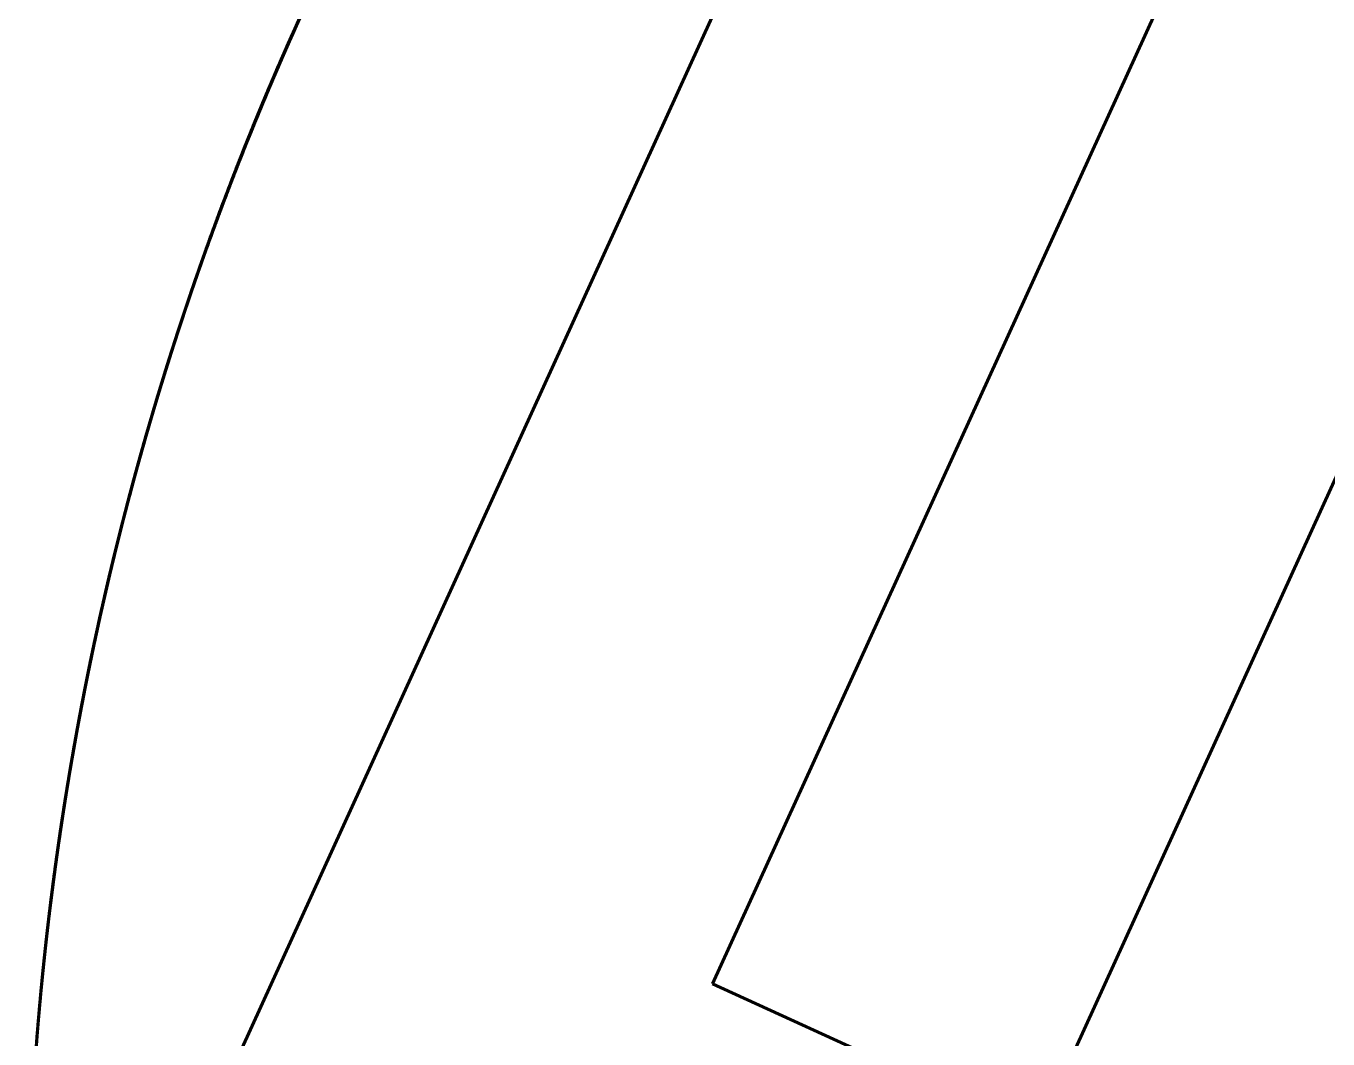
# Model space of a CAD drawing. Header units: millimetres. Extents: x 0 to 840, y 0 to 594.
# Drawn here: x 93.184 to 96.832, y 253.433 to 256.27 of the extents above; entities that cross this region are included whole.
import ezdxf

# ---------------------------------------------------------------- set-up
doc = ezdxf.new("R2010")
doc.units = ezdxf.units.MM
doc.linetypes.add('K5LT_BASIC', pattern=[0])
doc.layers.add('Системный слой', color=7, linetype='Continuous')

msp = doc.modelspace()

# ---------------------------------------------------------------- linework, layer by layer
at = {"layer": 'Системный слой', "color": 5, "linetype": 'K5LT_BASIC', "lineweight": 60, "true_color": 0x0000ff}
for p, q in [((100.47835, 262.95346), (93.21731, 247.03092)), ((96.57404, 259.51333), (94.91438, 255.8739)), ((95.10814, 253.58739), (96.7678, 257.22683)), ((93.87325, 256.11509), (93.85783, 256.07868)), ((93.87325, 256.11509), (93.85928, 256.08212)), ((93.87325, 256.11509), (93.86384, 256.09293)), ((93.88271, 256.13719), (93.86864, 256.10426)), ((93.87325, 256.11509), (93.86864, 256.10426)), ((93.87955, 256.12982), (93.87325, 256.11509)), ((93.87787, 256.1259), (93.87325, 256.11509)), ((94.91439, 255.87391), (93.25471, 252.23445)), ((93.77876, 255.88416), (93.76865, 255.85828)), ((93.71256, 255.70983), (93.69902, 255.67269)), ((93.60638, 255.40284), (93.59182, 255.35757)), ((93.60031, 255.38407), (93.59155, 255.35674)), ((93.58118, 255.32395), (93.5729, 255.29743)), ((93.586, 255.33924), (93.57767, 255.31273)), ((93.4742, 254.95446), (93.4712, 254.94309)), ((93.46712, 254.92759), (93.45627, 254.8857)), ((93.36113, 254.47231), (93.35489, 254.44145)), ((93.36649, 254.49834), (93.35886, 254.46117)), ((93.36511, 254.49167), (93.35886, 254.46117)), ((93.29587, 254.11383), (93.29152, 254.08639)), ((93.24525, 253.74696), (93.24097, 253.70937)), ((93.24097, 253.70937), (93.23794, 253.68175)), ((93.2384, 253.686), (93.23794, 253.68175)), ((96.018, 253.17247), (95.10814, 253.58739))]:
    msp.add_line(p, q, dxfattribs=at)
for points, knots in [([(99.60669, 261.04203), (99.58233, 261.03576), (99.29992, 260.96172), (98.76682, 260.79236), (98.02918, 260.47944), (97.32403, 260.09893), (96.65753, 259.65418), (96.03552, 259.14906), (95.46345, 258.58802), (94.94634, 257.97596), (94.48869, 257.31824), (94.09454, 256.62063), (93.76732, 255.88922), (93.5099, 255.13043), (93.32454, 254.3509), (93.21285, 253.55745), (93.17583, 252.75704), (93.21378, 251.95667), (93.32639, 251.16336), (93.51266, 250.38404), (93.76588, 249.64046), (93.97681, 249.16697), (94.08896, 248.94235)], [0.9944152957, 0.9944152957, 0.9944152957, 0.9944152957, 0.9944302992, 0.9945894335, 0.9947485678, 0.9949077021, 0.9950668364, 0.9952259707, 0.995385105, 0.9955442393, 0.9957033736, 0.995862508, 0.9960216423, 0.9961807766, 0.9963399109, 0.9964990452, 0.9966581795, 0.9968173138, 0.9969764481, 0.9971355824, 0.9972947167, 0.997444463, 0.997444463, 0.997444463, 0.997444463]), ([(96.0674, 259.16069), (96.03581, 259.1327), (95.80607, 258.92603), (95.39904, 258.51787), (94.88876, 257.90009), (94.43846, 257.23732), (94.05209, 256.53536), (93.79934, 255.95312), (93.67508, 255.60747), (93.64277, 255.51236)], [0.98453879518, 0.98453879518, 0.98453879518, 0.98453879518, 0.98456397199, 0.9847231063, 0.98488224061, 0.98504137492, 0.98520050923, 0.98535964354, 0.985419558, 0.985419558, 0.985419558, 0.985419558]), ([(94.90582, 257.90199), (94.86534, 257.84819), (94.66764, 257.57882), (94.34071, 257.07383), (94.05253, 256.52152), (93.90803, 256.19668), (93.87325, 256.11509)], [0.96351808773, 0.96351808773, 0.96351808773, 0.96351808773, 0.96355824316, 0.96371737747, 0.96387651178, 0.96392941491, 0.96392941491, 0.96392941491, 0.96392941491]), ([(94.43906, 257.21435), (94.39288, 257.13864), (94.21249, 256.83228), (93.93047, 256.27682), (93.63611, 255.53158), (93.4127, 254.76209), (93.27777, 254.05656), (93.22833, 253.60832), (93.21406, 253.42494)], [0.95300248289, 0.95300248289, 0.95300248289, 0.95300248289, 0.95305537874, 0.95321451305, 0.95337364736, 0.95353278167, 0.95369191598, 0.95380162372, 0.95380162372, 0.95380162372, 0.95380162372]), ([(94.11076, 256.62502), (94.05773, 256.52031), (93.89121, 256.17401), (93.6834, 255.65493), (93.55154, 255.23373), (93.50455, 255.06582)], [0.86768938037, 0.86768938037, 0.86768938037, 0.86768938037, 0.86775938892, 0.86791852323, 0.86802252052, 0.86802252052, 0.86802252052, 0.86802252052]), ([(94.11076, 256.62502), (94.08042, 256.56512), (93.93305, 256.26542), (93.7633, 255.86215), (93.64218, 255.51256), (93.61018, 255.41453)], [0.97449845914, 0.97449845914, 0.97449845914, 0.97449845914, 0.9745385105, 0.97469764481, 0.97475915255, 0.97475915255, 0.97475915255, 0.97475915255]), ([(94.06397, 256.53121), (94.02873, 256.45946), (93.98255, 256.36199), (93.93822, 256.26367), (93.92687, 256.23817)], [0.419112092288, 0.419112092288, 0.419112092288, 0.419112092288, 0.419159770847, 0.419176420006, 0.419176420006, 0.419176420006, 0.419176420006]), ([(93.92687, 256.23817), (93.90607, 256.19143), (93.7794, 255.89977), (93.5765, 255.35066), (93.42913, 254.79739), (93.36648, 254.49874), (93.35886, 254.46117)], [0.93185999809, 0.93185999809, 0.93185999809, 0.93185999809, 0.9318905156, 0.9320496499, 0.93220878421, 0.93223165304, 0.93223165304, 0.93223165304, 0.93223165304]), ([(93.92687, 256.23817), (93.91895, 256.22039), (93.80346, 255.95846), (93.6058, 255.44128), (93.44378, 254.85911), (93.37278, 254.52981), (93.35886, 254.46117)], [0.94254090598, 0.94254090598, 0.94254090598, 0.94254090598, 0.94255251432, 0.94271164863, 0.94287078294, 0.94291256092, 0.94291256092, 0.94291256092, 0.94291256092]), ([(93.92687, 256.23817), (93.90925, 256.19859), (93.78532, 255.91429), (93.6469, 255.54282), (93.54442, 255.20533), (93.52071, 255.1228)], [0.66483730117, 0.66483730117, 0.66483730117, 0.66483730117, 0.66486314449, 0.6650222788, 0.66507349632, 0.66507349632, 0.66507349632, 0.66507349632]), ([(93.92687, 256.23817), (93.90389, 256.18654), (93.77538, 255.88986), (93.65098, 255.55125), (93.56155, 255.26086), (93.55088, 255.22538)], [0.75028456418, 0.75028456418, 0.75028456418, 0.75028456418, 0.75031826862, 0.75047740293, 0.75049949904, 0.75049949904, 0.75049949904, 0.75049949904]), ([(93.92687, 256.23817), (93.91027, 256.20086), (93.78721, 255.91891), (93.66369, 255.58833), (93.57073, 255.29083), (93.55768, 255.24789)], [0.21623917033, 0.21623917033, 0.21623917033, 0.21623917033, 0.21626352642, 0.21642266073, 0.21644943098, 0.21644943098, 0.21644943098, 0.21644943098]), ([(93.92687, 256.23817), (93.91461, 256.21063), (93.79532, 255.93869), (93.67763, 255.62726), (93.58587, 255.33909), (93.57528, 255.30509)], [0.57939003815, 0.57939003815, 0.57939003815, 0.57939003815, 0.57940802037, 0.57956715468, 0.57958840029, 0.57958840029, 0.57958840029, 0.57958840029]), ([(93.92724, 256.23901), (93.89342, 256.16303), (93.83884, 256.03544), (93.78739, 255.90657), (93.76729, 255.85476)], [0.921178906877, 0.921178906877, 0.921178906877, 0.921178906877, 0.921228516868, 0.921261667846, 0.921261667846, 0.921261667846, 0.921261667846]), ([(93.92687, 256.23817), (93.89854, 256.1745), (93.85894, 256.08251), (93.82097, 255.98985), (93.80957, 255.9616)], [0.8357318272, 0.8357318272, 0.8357318272, 0.8357318272, 0.835773392744, 0.835791558331, 0.835791558331, 0.835791558331, 0.835791558331]), ([(93.92687, 256.23817), (93.91678, 256.21551), (93.87802, 256.12738), (93.84076, 256.03861), (93.81393, 255.97237)], [0.760965472063, 0.760965472063, 0.760965472063, 0.760965472063, 0.760980267346, 0.761022894021, 0.761022894021, 0.761022894021, 0.761022894021]), ([(93.92687, 256.23817), (93.9178, 256.21779), (93.88433, 256.14178), (93.85197, 256.0653), (93.82891, 256.00911)], [0.312367341223, 0.312367341223, 0.312367341223, 0.312367341223, 0.312380649268, 0.312416874102, 0.312416874102, 0.312416874102, 0.312416874102]), ([(93.92687, 256.23817), (93.91997, 256.22267), (93.89018, 256.15518), (93.86126, 256.08732), (93.83952, 256.03484)], [0.493942775136, 0.493942775136, 0.493942775136, 0.493942775136, 0.493952896245, 0.493986774507, 0.493986774507, 0.493986774507, 0.493986774507]), ([(93.92687, 256.23817), (93.92214, 256.22755), (93.89336, 256.16252), (93.8654, 256.09714), (93.84257, 256.0422)], [0.675518209049, 0.675518209049, 0.675518209049, 0.675518209049, 0.675525143221, 0.675560624456, 0.675560624456, 0.675560624456, 0.675560624456]), ([(93.92687, 256.23817), (93.92098, 256.22495), (93.90289, 256.18401), (93.88512, 256.14294), (93.87325, 256.11509)], [0.045344644296, 0.045344644296, 0.045344644296, 0.045344644296, 0.045353278167, 0.045371337472, 0.045371337472, 0.045371337472, 0.045371337472]), ([(93.92687, 256.23817), (93.91562, 256.2129), (93.89763, 256.17193), (93.87995, 256.13081), (93.87325, 256.11509)], [0.13079190731, 0.13079190731, 0.13079190731, 0.13079190731, 0.130808402292, 0.130818600487, 0.130818600487, 0.130818600487, 0.130818600487]), ([(93.92687, 256.23817), (93.92315, 256.22983), (93.90503, 256.18891), (93.88722, 256.14785), (93.87325, 256.11509)], [0.226920078209, 0.226920078209, 0.226920078209, 0.226920078209, 0.226925525144, 0.226946771385, 0.226946771385, 0.226946771385, 0.226946771385]), ([(93.92687, 256.23817), (93.91244, 256.20574), (93.8945, 256.16474), (93.87688, 256.12361), (93.87325, 256.11509)], [0.397814604238, 0.397814604238, 0.397814604238, 0.397814604238, 0.397835773393, 0.397841297414, 0.397841297414, 0.397841297414, 0.397841297414]), ([(93.91202, 256.2046), (93.88989, 256.15429), (93.7772, 255.89127), (93.67778, 255.62271), (93.60638, 255.40284)], [0.38714099506, 0.38714099506, 0.38714099506, 0.38714099506, 0.38717377467, 0.38731166271, 0.38731166271, 0.38731166271, 0.38731166271]), ([(93.87325, 256.11509), (93.79404, 255.9293), (93.62549, 255.49157), (93.41823, 254.78497), (93.29654, 254.15801), (93.24968, 253.78976), (93.2384, 253.686)], [0.68622581011, 0.68622581011, 0.68622581011, 0.68622581011, 0.68634627626, 0.68650541057, 0.68666454488, 0.68672679643, 0.68672679643, 0.68672679643, 0.68672679643]), ([(93.87955, 256.12982), (93.85513, 256.07286), (93.72892, 255.76925), (93.53257, 255.20762), (93.40439, 254.69036), (93.35259, 254.42993)], [0.82507442566, 0.82507442566, 0.82507442566, 0.82507442566, 0.82511139402, 0.82527052833, 0.82542890863, 0.82542890863, 0.82542890863, 0.82542890863]), ([(93.87325, 256.11509), (93.86235, 256.08953), (93.74815, 255.81798), (93.55732, 255.28938), (93.41945, 254.75574), (93.36223, 254.4778), (93.35886, 254.46117)], [0.20558495562, 0.20558495562, 0.20558495562, 0.20558495562, 0.20560152769, 0.205760662, 0.20591979631, 0.20592991739, 0.20592991739, 0.20592991739, 0.20592991739]), ([(93.87325, 256.11509), (93.86654, 256.09936), (93.75599, 255.83787), (93.56686, 255.32004), (93.42427, 254.77657), (93.36436, 254.48827), (93.35886, 254.46117)], [0.56873582344, 0.56873582344, 0.56873582344, 0.56873582344, 0.56874602164, 0.56890515595, 0.56906429026, 0.56908078521, 0.56908078521, 0.56908078521, 0.56908078521]), ([(93.87325, 256.11509), (93.83651, 256.02891), (93.70059, 255.69499), (93.51664, 255.146), (93.40216, 254.67469), (93.35886, 254.46117)], [0.6328212707, 0.6328212707, 0.6328212707, 0.6328212707, 0.63287714831, 0.63303628262, 0.63316623246, 0.63316623246, 0.63316623246, 0.63316623246]), ([(93.87325, 256.11509), (93.81374, 255.9755), (93.65985, 255.58612), (93.50958, 255.10537), (93.42561, 254.76411), (93.40661, 254.68167)], [0.79303488887, 0.79303488887, 0.79303488887, 0.79303488887, 0.79312539784, 0.79328453215, 0.79333499201, 0.79333499201, 0.79333499201, 0.79333499201]), ([(93.87325, 256.11509), (93.83232, 256.01908), (93.69301, 255.67498), (93.5425, 255.22016), (93.4485, 254.85791), (93.42348, 254.75347)], [0.26967040288, 0.26967040288, 0.26967040288, 0.26967040288, 0.26973265436, 0.26989178867, 0.26995584273, 0.26995584273, 0.26995584273, 0.26995584273]), ([(93.87325, 256.11509), (93.76806, 255.86835), (93.64509, 255.53758), (93.5429, 255.20019), (93.51967, 255.11918)], [0.03469042959, 0.03469042959, 0.03469042959, 0.03469042959, 0.03485041375, 0.03490067991, 0.03490067991, 0.03490067991, 0.03490067991]), ([(93.87325, 256.11509), (93.86137, 256.08723), (93.74632, 255.81334), (93.63617, 255.50736), (93.55084, 255.22542), (93.54293, 255.1988)], [0.65418308646, 0.65418308646, 0.65418308646, 0.65418308646, 0.65420114577, 0.65436028008, 0.65437684393, 0.65437684393, 0.65437684393, 0.65437684393]), ([(93.87325, 256.11509), (93.83022, 256.01416), (93.71398, 255.72627), (93.61354, 255.43234), (93.55536, 255.24025)], [0.08809496897, 0.08809496897, 0.08809496897, 0.08809496897, 0.08816040738, 0.08828012291, 0.08828012291, 0.08828012291, 0.08828012291]), ([(93.87325, 256.11509), (93.80131, 255.94634), (93.7089, 255.70867), (93.62725, 255.46722), (93.60522, 255.39928)], [0.782353981, 0.782353981, 0.782353981, 0.782353981, 0.78246339911, 0.78250599788, 0.78250599788, 0.78250599788, 0.78250599788]), ([(93.87325, 256.11509), (93.82617, 256.00466), (93.74596, 255.80497), (93.67336, 255.60242), (93.64277, 255.51236)], [0.80371579674, 0.80371579674, 0.80371579674, 0.80371579674, 0.80378739656, 0.80384412403, 0.80384412403, 0.80384412403, 0.80384412403]), ([(93.87325, 256.11509), (93.821, 255.99254), (93.74416, 255.79993), (93.67438, 255.6047), (93.65036, 255.53461)], [0.88916305976, 0.88916305976, 0.88916305976, 0.88916305976, 0.88924252069, 0.88928671294, 0.88928671294, 0.88928671294, 0.88928671294]), ([(93.87325, 256.11509), (93.83344, 256.0217), (93.76249, 255.84672), (93.69738, 255.66949), (93.66855, 255.58712)], [0.89984396763, 0.89984396763, 0.89984396763, 0.89984396763, 0.89990451941, 0.89995657265, 0.89995657265, 0.89995657265, 0.89995657265]), ([(93.88419, 256.14063), (93.85603, 256.07518), (93.81551, 255.97764), (93.7768, 255.87937), (93.7644, 255.84731)], [0.643496654516, 0.643496654516, 0.643496654516, 0.643496654516, 0.64353914704, 0.64355965197, 0.64355965197, 0.64355965197, 0.64355965197]), ([(93.87325, 256.11509), (93.85202, 256.06528), (93.81657, 255.97991), (93.78252, 255.89397), (93.76865, 255.85828)], [0.376479481648, 0.376479481648, 0.376479481648, 0.376479481648, 0.376511775939, 0.376534615614, 0.376534615614, 0.376534615614, 0.376534615614]), ([(93.87325, 256.11509), (93.85621, 256.07511), (93.82575, 256.00213), (93.79631, 255.92874), (93.78325, 255.8956)], [0.739630349472, 0.739630349472, 0.739630349472, 0.739630349472, 0.739656269892, 0.739677516113, 0.739677516113, 0.739677516113, 0.739677516113]), ([(93.87325, 256.11509), (93.84587, 256.05086), (93.81622, 255.97889), (93.78756, 255.90653), (93.78462, 255.89908)], [0.910524875506, 0.910524875506, 0.910524875506, 0.910524875506, 0.910566518141, 0.910571298707, 0.910571298707, 0.910571298707, 0.910571298707]), ([(93.87325, 256.11509), (93.85509, 256.07249), (93.82967, 256.0115), (93.80496, 255.95021), (93.79763, 255.93185)], [0.109456784719, 0.109456784719, 0.109456784719, 0.109456784719, 0.109484404838, 0.10949619647, 0.10949619647, 0.10949619647, 0.10949619647]), ([(93.87325, 256.11509), (93.86962, 256.10657), (93.85417, 256.07017), (93.83898, 256.03367), (93.82749, 256.00565)], [0.301713126515, 0.301713126515, 0.301713126515, 0.301713126515, 0.301718650541, 0.301736709787, 0.301736709787, 0.301736709787, 0.301736709787]), ([(93.82891, 256.00911), (93.75268, 255.82343), (93.59036, 255.38469), (93.44494, 254.86396), (93.37328, 254.53226), (93.35886, 254.46117)], [0.49399230804, 0.49399230804, 0.49399230804, 0.49399230804, 0.49411203055, 0.49427116486, 0.49431443008, 0.49431443008, 0.49431443008, 0.49431443008]), ([(93.82001, 255.98735), (93.74523, 255.80377), (93.65812, 255.56662), (93.58163, 255.32597), (93.56569, 255.27409)], [0.31242154823, 0.31242154823, 0.31242154823, 0.31242154823, 0.31253978358, 0.31257215351, 0.31257215351, 0.31257215351, 0.31257215351]), ([(93.80959, 255.96164), (93.7478, 255.80853), (93.59777, 255.40332), (93.45368, 254.89999), (93.37696, 254.55041), (93.35886, 254.46117)], [0.59013066851, 0.59013066851, 0.59013066851, 0.59013066851, 0.59022915341, 0.59038828771, 0.59044260097, 0.59044260097, 0.59044260097, 0.59044260097]), ([(93.77876, 255.88416), (93.68231, 255.63827), (93.51135, 255.13503), (93.32593, 254.35826), (93.24449, 253.78333), (93.21766, 253.47124), (93.21406, 253.42494)], [0.5474236178, 0.5474236178, 0.5474236178, 0.5474236178, 0.5475811585, 0.54774029281, 0.54789942712, 0.5479271244, 0.5479271244, 0.5479271244, 0.5479271244]), ([(93.7702, 255.86226), (93.69742, 255.6752), (93.54324, 255.23353), (93.35865, 254.52196), (93.26202, 253.924), (93.22796, 253.58743), (93.22166, 253.51624)], [0.83581280454, 0.83581280454, 0.83581280454, 0.83581280454, 0.83593252705, 0.83609166136, 0.83625079567, 0.83629342213, 0.83629342213, 0.83629342213, 0.83629342213]), ([(93.77344, 255.87058), (93.69161, 255.66091), (93.53088, 255.19564), (93.40729, 254.70407), (93.35224, 254.42825), (93.34945, 254.41407)], [0.10950929413, 0.10950929413, 0.10950929413, 0.10950929413, 0.10964353915, 0.10980267346, 0.10981129549, 0.10981129549, 0.10981129549, 0.10981129549]), ([(93.7702, 255.86226), (93.74624, 255.80068), (93.69605, 255.66713), (93.64922, 255.53236), (93.62506, 255.45969)], [0.611513739101, 0.611513739101, 0.611513739101, 0.611513739101, 0.611553150859, 0.611598830264, 0.611598830264, 0.611598830264, 0.611598830264]), ([(93.75844, 255.83187), (93.67314, 255.61012), (93.55227, 255.25207), (93.45542, 254.887), (93.42286, 254.75086)], [0.28041207391, 0.28041207391, 0.28041207391, 0.28041207391, 0.2805537874, 0.28063728517, 0.28063728517, 0.28063728517, 0.28063728517]), ([(93.74168, 255.78793), (93.73046, 255.75828), (93.69313, 255.65796), (93.6577, 255.55695), (93.6337, 255.48553)], [0.344506870616, 0.344506870616, 0.344506870616, 0.344506870616, 0.344525779758, 0.344570715777, 0.344570715777, 0.344570715777, 0.344570715777]), ([(93.7429, 255.79115), (93.72003, 255.73079), (93.68286, 255.62922), (93.64762, 255.52697), (93.63374, 255.48565)], [0.333825278114, 0.333825278114, 0.333825278114, 0.333825278114, 0.333863781031, 0.333889784366, 0.333889784366, 0.333889784366, 0.333889784366]), ([(93.74585, 255.79893), (93.73598, 255.77295), (93.70169, 255.68138), (93.66898, 255.58923), (93.64638, 255.52299)], [0.077481836618, 0.077481836618, 0.077481836618, 0.077481836618, 0.077498408657, 0.077540157518, 0.077540157518, 0.077540157518, 0.077540157518]), ([(93.7429, 255.79115), (93.72571, 255.74578), (93.69287, 255.65681), (93.66151, 255.56732), (93.64655, 255.52349)], [0.87855157985, 0.87855157985, 0.87855157985, 0.87855157985, 0.878580521961, 0.878608142205, 0.878608142205, 0.878608142205, 0.878608142205]), ([(93.75156, 255.8139), (93.74354, 255.79294), (93.709, 255.70147), (93.67603, 255.60941), (93.65157, 255.53815)], [0.440629517492, 0.440629517492, 0.440629517492, 0.440629517492, 0.44064290261, 0.440687838507, 0.440687838507, 0.440687838507, 0.440687838507]), ([(93.72776, 255.7509), (93.71208, 255.70885), (93.6696, 255.59222), (93.62967, 255.47467), (93.60522, 255.39928)], [0.515409263493, 0.515409263493, 0.515409263493, 0.515409263493, 0.515436028008, 0.515483300897, 0.515483300897, 0.515483300897, 0.515483300897]), ([(93.66855, 255.58712), (93.63971, 255.50475), (93.59255, 255.36313), (93.54912, 255.22033), (93.53173, 255.16084)], [0.301825731507, 0.301825731507, 0.301825731507, 0.301825731507, 0.301877784851, 0.301914753561, 0.301914753561, 0.301914753561, 0.301914753561]), ([(93.64655, 255.52349), (93.59237, 255.36471), (93.48402, 255.01378), (93.39848, 254.65654), (93.35886, 254.46117)], [0.53681908997, 0.53681908997, 0.53681908997, 0.53681908997, 0.53691915977, 0.53703806156, 0.53703806156, 0.53703806156, 0.53703806156]), ([(93.64655, 255.52349), (93.6316, 255.47967), (93.59992, 255.38433), (93.56993, 255.28844), (93.55426, 255.23661)], [0.397967287714, 0.397967287714, 0.397967287714, 0.397967287714, 0.397994907702, 0.398027208206, 0.398027208206, 0.398027208206, 0.398027208206]), ([(93.62624, 255.46324), (93.57408, 255.3066), (93.4495, 254.89287), (93.30651, 254.24337), (93.24218, 253.7479), (93.22167, 253.51638)], [0.44070356065, 0.44070356065, 0.44070356065, 0.44070356065, 0.44080203692, 0.44096117123, 0.44109980275, 0.44109980275, 0.44109980275, 0.44109980275]), ([(93.63251, 255.48199), (93.58038, 255.32665), (93.47785, 254.98923), (93.39636, 254.64606), (93.35886, 254.46117)], [0.17367693307, 0.17367693307, 0.17367693307, 0.17367693307, 0.17377466582, 0.17388719374, 0.17388719374, 0.17388719374, 0.17388719374]), ([(93.62773, 255.4677), (93.56326, 255.27446), (93.46508, 254.9409), (93.38744, 254.60208), (93.35886, 254.46117)], [0.24844628352, 0.24844628352, 0.24844628352, 0.24844628352, 0.24856779122, 0.24865354889, 0.24865354889, 0.24865354889, 0.24865354889]), ([(93.62506, 255.45969), (93.57258, 255.30184), (93.51493, 255.10995), (93.46408, 254.91623), (93.45567, 254.88335)], [0.88930243514, 0.88930243514, 0.88930243514, 0.88930243514, 0.889401655, 0.88942189491, 0.88942189491, 0.88942189491, 0.88942189491]), ([(93.6337, 255.48553), (93.6097, 255.41412), (93.56119, 255.2632), (93.5169, 255.11099), (93.49483, 255.0308)], [0.024143479442, 0.024143479442, 0.024143479442, 0.024143479442, 0.024188415023, 0.024238024971, 0.024238024971, 0.024238024971, 0.024238024971]), ([(93.62506, 255.45969), (93.6009, 255.38702), (93.56288, 255.26734), (93.52751, 255.14686), (93.51412, 255.09975)], [0.73976972477, 0.73976972477, 0.73976972477, 0.73976972477, 0.739815404201, 0.739844617846, 0.739844617846, 0.739844617846, 0.739844617846]), ([(93.61751, 255.43687), (93.56296, 255.27126), (93.43776, 254.84802), (93.32574, 254.32299), (93.27283, 253.96492), (93.2605, 253.87062)], [0.34458091381, 0.34458091381, 0.34458091381, 0.34458091381, 0.34468491407, 0.34484404838, 0.34490077584, 0.34490077584, 0.34490077584, 0.34490077584]), ([(93.62292, 255.45326), (93.55715, 255.25491), (93.4439, 254.86628), (93.35851, 254.47063), (93.32383, 254.27817)], [0.96407013871, 0.96407013871, 0.96407013871, 0.96407013871, 0.96419478039, 0.96431142217, 0.96431142217, 0.96431142217, 0.96431142217]), ([(93.61384, 255.4257), (93.58793, 255.34666), (93.54938, 255.22304), (93.51366, 255.09858), (93.50125, 255.05397)], [0.643648671357, 0.643648671357, 0.643648671357, 0.643648671357, 0.64369828135, 0.643725901451, 0.643725901451, 0.643725901451, 0.643725901451]), ([(93.61002, 255.41402), (93.60018, 255.38388), (93.58009, 255.32112), (93.56073, 255.25813), (93.55088, 255.22538)], [0.120286628718, 0.120286628718, 0.120286628718, 0.120286628718, 0.120305537874, 0.120325934202, 0.120325934202, 0.120325934202, 0.120325934202]), ([(93.5967, 255.37284), (93.57532, 255.30619), (93.52762, 255.15091), (93.48437, 254.99432), (93.4612, 254.90484)], [0.462084285505, 0.462084285505, 0.462084285505, 0.462084285505, 0.462126034373, 0.462181168349, 0.462181168349, 0.462181168349, 0.462181168349]), ([(93.59425, 255.3652), (93.57777, 255.31363), (93.55282, 255.23296), (93.52907, 255.15192), (93.52071, 255.1228)], [0.376638616751, 0.376638616751, 0.376638616751, 0.376638616751, 0.376670910248, 0.376688983635, 0.376688983635, 0.376688983635, 0.376688983635]), ([(93.586, 255.33924), (93.55814, 255.2511), (93.47164, 254.96123), (93.4006, 254.66701), (93.35886, 254.46117)], [0.90000851975, 0.90000851975, 0.90000851975, 0.90000851975, 0.90006365372, 0.90018892939, 0.90018892939, 0.90018892939, 0.90018892939]), ([(93.57767, 255.31273), (93.54733, 255.21567), (93.49272, 255.02934), (93.44449, 254.84127), (93.42298, 254.75138)], [0.80388587291, 0.80388587291, 0.80388587291, 0.80388587291, 0.80394653087, 0.80400166485, 0.80400166485, 0.80400166485, 0.80400166485]), ([(93.5729, 255.29743), (93.50281, 255.07172), (93.42886, 254.79326), (93.3691, 254.51166), (93.35886, 254.46117)], [0.84661269161, 0.84661269161, 0.84661269161, 0.84661269161, 0.84675366009, 0.84678439002, 0.84678439002, 0.84678439002, 0.84678439002]), ([(93.55784, 255.2484), (93.49791, 255.05124), (93.37676, 254.59384), (93.27654, 254.03017), (93.23573, 253.66658), (93.2264, 253.56799)], [0.76117562649, 0.76117562649, 0.76117562649, 0.76117562649, 0.76129853596, 0.76145767027, 0.76151673478, 0.76151673478, 0.76151673478, 0.76151673478]), ([(93.56236, 255.26322), (93.52682, 255.14707), (93.46715, 254.93605), (93.41565, 254.7229), (93.39431, 254.62748)], [0.61163983552, 0.61163983552, 0.61163983552, 0.61163983552, 0.61171228517, 0.61177060773, 0.61177060773, 0.61177060773, 0.61177060773]), ([(93.5475, 255.21412), (93.52972, 255.15475), (93.43885, 254.83876), (93.30738, 254.25721), (93.23724, 253.7153), (93.21501, 253.43715), (93.21406, 253.42494)], [0.98548180945, 0.98548180945, 0.98548180945, 0.98548180945, 0.98551877785, 0.98567791216, 0.98583704647, 0.98584434736, 0.98584434736, 0.98584434736, 0.98584434736]), ([(93.55426, 255.23661), (93.53859, 255.18479), (93.46384, 254.92882), (93.4011, 254.66945), (93.35886, 254.46117)], [0.45143174757, 0.45143174757, 0.45143174757, 0.45143174757, 0.45146403565, 0.45159079855, 0.45159079855, 0.45159079855, 0.45159079855]), ([(93.52398, 255.13415), (93.50056, 255.05305), (93.45991, 254.90406), (93.42332, 254.75404), (93.40757, 254.68584)], [0.878689304624, 0.878689304624, 0.878689304624, 0.878689304624, 0.87873965627, 0.87878140513, 0.87878140513, 0.87878140513, 0.87878140513]), ([(93.50975, 255.08432), (93.50651, 255.07284), (93.47482, 254.95966), (93.44547, 254.84583), (93.42101, 254.7431)], [0.088312424633, 0.088312424633, 0.088312424633, 0.088312424633, 0.088319541694, 0.08838252807, 0.08838252807, 0.08838252807, 0.08838252807]), ([(93.49383, 255.02715), (93.47911, 254.97358), (93.45008, 254.86373), (93.42324, 254.75333), (93.41011, 254.69677)], [0.066962408853, 0.066962408853, 0.066962408853, 0.066962408853, 0.06699554424, 0.067030175255, 0.067030175255, 0.067030175255, 0.067030175255]), ([(93.50125, 255.05397), (93.48883, 255.00936), (93.45926, 254.89964), (93.43188, 254.78935), (93.41644, 254.72382)], [0.16308504696, 0.16308504696, 0.16308504696, 0.16308504696, 0.163112667091, 0.163152822459, 0.163152822459, 0.163152822459, 0.163152822459]), ([(93.48975, 255.01224), (93.47377, 254.95365), (93.39093, 254.63675), (93.29276, 254.14798), (93.23975, 253.71375), (93.22416, 253.54401)], [0.78258630936, 0.78258630936, 0.78258630936, 0.78258630936, 0.78262253342, 0.78278166773, 0.78288334038, 0.78288334038, 0.78288334038, 0.78288334038]), ([(93.48653, 255.00039), (93.4675, 254.93026), (93.42141, 254.75134), (93.38114, 254.57101), (93.35886, 254.46117)], [0.2378624502, 0.2378624502, 0.2378624502, 0.2378624502, 0.23790579249, 0.23797264102, 0.23797264102, 0.23797264102, 0.23797264102]), ([(93.48346, 254.98904), (93.46351, 254.9151), (93.41875, 254.73989), (93.37958, 254.56333), (93.35886, 254.46117)], [0.50488748416, 0.50488748416, 0.50488748416, 0.50488748416, 0.50493316359, 0.50499533795, 0.50499533795, 0.50499533795, 0.50499533795]), ([(93.48555, 254.99678), (93.46828, 254.933), (93.4355, 254.80615), (93.40565, 254.67857), (93.39157, 254.61518)], [0.419438627744, 0.419438627744, 0.419438627744, 0.419438627744, 0.419478039466, 0.419516770363, 0.419516770363, 0.419516770363, 0.419516770363]), ([(93.49042, 255.01469), (93.47626, 254.96285), (93.4437, 254.83904), (93.41392, 254.71453), (93.39759, 254.64208)], [0.515563107623, 0.515563107623, 0.515563107623, 0.515563107623, 0.515595162317, 0.51563946075, 0.51563946075, 0.51563946075, 0.51563946075]), ([(93.48863, 255.00812), (93.47857, 254.97117), (93.4505, 254.86529), (93.42447, 254.75888), (93.40841, 254.68947)], [0.430117198469, 0.430117198469, 0.430117198469, 0.430117198469, 0.430140038192, 0.430182533015, 0.430182533015, 0.430182533015, 0.430182533015]), ([(93.47325, 254.95084), (93.45027, 254.86407), (93.4099, 254.70134), (93.37434, 254.53749), (93.35886, 254.46117)], [0.675789871279, 0.675789871279, 0.675789871279, 0.675789871279, 0.67584341184, 0.675889863987, 0.675889863987, 0.675889863987, 0.675889863987]), ([(93.4753, 254.95859), (93.46107, 254.90506), (93.43198, 254.79118), (93.40524, 254.67672), (93.39177, 254.61606)], [0.868044619591, 0.868044619591, 0.868044619591, 0.868044619591, 0.868077657543, 0.868114722399, 0.868114722399, 0.868114722399, 0.868114722399]), ([(93.48137, 254.9813), (93.46903, 254.93538), (93.43946, 254.8216), (93.41225, 254.70724), (93.39689, 254.63895)], [0.33399455161, 0.33399455161, 0.33399455161, 0.33399455161, 0.334022915341, 0.3340646642, 0.3340646642, 0.3340646642, 0.3340646642]), ([(93.46929, 254.93586), (93.45249, 254.87196), (93.413, 254.71434), (93.37802, 254.55565), (93.35886, 254.46117)], [0.771921122934, 0.771921122934, 0.771921122934, 0.771921122934, 0.771960534691, 0.772018034879, 0.772018034879, 0.772018034879, 0.772018034879]), ([(93.42848, 254.77423), (93.40547, 254.6792), (93.38209, 254.57486), (93.36068, 254.47012), (93.35886, 254.46117)], [0.472888846518, 0.472888846518, 0.472888846518, 0.472888846518, 0.472947167409, 0.472952614313, 0.472952614313, 0.472952614313, 0.472952614313]), ([(93.41387, 254.71291), (93.37108, 254.53031), (93.28197, 254.08455), (93.19727, 253.3676), (93.18313, 252.77796), (93.19363, 252.45575), (93.19598, 252.40022)], [0.97490405053, 0.97490405053, 0.97490405053, 0.97490405053, 0.97501591343, 0.97517504774, 0.97533418205, 0.97536732911, 0.97536732911, 0.97536732911, 0.97536732911]), ([(93.41011, 254.69677), (93.39697, 254.64022), (93.37728, 254.55136), (93.35901, 254.4622), (93.35258, 254.42988)], [0.38745741155, 0.38745741155, 0.38745741155, 0.38745741155, 0.387492043285, 0.387511695404, 0.387511695404, 0.387511695404, 0.387511695404]), ([(93.41558, 254.72018), (93.40771, 254.68672), (93.38943, 254.60691), (93.37231, 254.52683), (93.36276, 254.4803)], [0.398133539776, 0.398133539776, 0.398133539776, 0.398133539776, 0.398154042012, 0.398182377529, 0.398182377529, 0.398182377529, 0.398182377529]), ([(93.40757, 254.68584), (93.39182, 254.61764), (93.3406, 254.3827), (93.29932, 254.14573), (93.27509, 253.97702)], [0.92150503662, 0.92150503662, 0.92150503662, 0.92150503662, 0.92154678549, 0.92164844866, 0.92164844866, 0.92164844866, 0.92164844866]), ([(93.38578, 254.58888), (93.37447, 254.5372), (93.36175, 254.47635), (93.3497, 254.41537), (93.34792, 254.40628)], [0.376798493923, 0.376798493923, 0.376798493923, 0.376798493923, 0.376830044558, 0.376835571787, 0.376835571787, 0.376835571787, 0.376835571787]), ([(93.38557, 254.58793), (93.37883, 254.5571), (93.36984, 254.51486), (93.36117, 254.47256), (93.35886, 254.46117)], [0.024328727589, 0.024328727589, 0.024328727589, 0.024328727589, 0.024347549332, 0.024354483473, 0.024354483473, 0.024354483473, 0.024354483473]), ([(93.38157, 254.56956), (93.36734, 254.50376), (93.30056, 254.17636), (93.24647, 253.79956), (93.21906, 253.48782), (93.21539, 253.44184)], [0.72927238435, 0.72927238435, 0.72927238435, 0.72927238435, 0.72931253978, 0.72947167409, 0.72949918908, 0.72949918908, 0.72949918908, 0.72949918908]), ([(93.38157, 254.56957), (93.33496, 254.35406), (93.28086, 254.04687), (93.24365, 253.73738), (93.23422, 253.64668)], [0.85744327785, 0.85744327785, 0.85744327785, 0.85744327785, 0.85757479313, 0.85762918354, 0.85762918354, 0.85762918354, 0.85762918354]), ([(93.38192, 254.57117), (93.37427, 254.53582), (93.35978, 254.46678), (93.34615, 254.39757), (93.33971, 254.3638)], [0.739952965369, 0.739952965369, 0.739952965369, 0.739952965369, 0.739974538511, 0.739995041158, 0.739995041158, 0.739995041158, 0.739995041158]), ([(93.37077, 254.51887), (93.32843, 254.3172), (93.28193, 254.04762), (93.24843, 253.77628), (93.24097, 253.70937)], [0.22728001876, 0.22728001876, 0.22728001876, 0.22728001876, 0.22740292807, 0.2274430834, 0.2274430834, 0.2274430834, 0.2274430834]), ([(93.37331, 254.5309), (93.35282, 254.43402), (93.31595, 254.24339), (93.2856, 254.05162), (93.27231, 253.95744)], [0.80404660061, 0.80404660061, 0.80404660061, 0.80404660061, 0.80410566518, 0.80416239265, 0.80416239265, 0.80416239265, 0.80416239265]), ([(93.37568, 254.54208), (93.36635, 254.49829), (93.35156, 254.42598), (93.3377, 254.35349), (93.33239, 254.32495)], [0.643830709441, 0.643830709441, 0.643830709441, 0.643830709441, 0.643857415659, 0.643874731328, 0.643874731328, 0.643874731328, 0.643874731328]), ([(93.36113, 254.47234), (93.31674, 254.2549), (93.27099, 253.97575), (93.23915, 253.69488), (93.23295, 253.63446)], [0.21660855913, 0.21660855913, 0.21660855913, 0.21660855913, 0.21674092934, 0.21677715398, 0.21677715398, 0.21677715398, 0.21677715398]), ([(93.35886, 254.46117), (93.33498, 254.3434), (93.27876, 254.03264), (93.23982, 253.71914), (93.22238, 253.52437)], [0.87882711364, 0.87882711364, 0.87882711364, 0.87882711364, 0.87889879058, 0.87901543235, 0.87901543235, 0.87901543235, 0.87901543235]), ([(93.35886, 254.46117), (93.31502, 254.24495), (93.26872, 253.96054), (93.23687, 253.67434), (93.23022, 253.60735)], [0.66520895611, 0.66520895611, 0.66520895611, 0.66520895611, 0.66534054742, 0.66538070279, 0.66538070279, 0.66538070279, 0.66538070279]), ([(93.35886, 254.46117), (93.3444, 254.38983), (93.29247, 254.11582), (93.25398, 253.83945), (93.23295, 253.63446)], [0.35546262765, 0.35546262765, 0.35546262765, 0.35546262765, 0.3555060471, 0.35562895637, 0.35562895637, 0.35562895637, 0.35562895637]), ([(93.35886, 254.46117), (93.33286, 254.33292), (93.29372, 254.11429), (93.26315, 253.89434), (93.25203, 253.80383)], [0.51567624582, 0.51567624582, 0.51567624582, 0.51567624582, 0.51575429663, 0.51580868704, 0.51580868704, 0.51580868704, 0.51580868704]), ([(93.35886, 254.46117), (93.32918, 254.31477), (93.29578, 254.1246), (93.26884, 253.93347), (93.26309, 253.89022)], [0.41954807493, 0.41954807493, 0.41954807493, 0.41954807493, 0.41963717377, 0.41966320045, 0.41966320045, 0.41966320045, 0.41966320045]), ([(93.35886, 254.46117), (93.34072, 254.37167), (93.31119, 254.21307), (93.28617, 254.05369), (93.27616, 253.98442)], [0.25933445676, 0.25933445676, 0.25933445676, 0.25933445676, 0.259388924252, 0.259430673112, 0.259430673112, 0.259430673112, 0.259430673112]), ([(93.35489, 254.44145), (93.34659, 254.40005), (93.32311, 254.27814), (93.30228, 254.15573), (93.28971, 254.07477)], [0.633170230989, 0.633170230989, 0.633170230989, 0.633170230989, 0.633195416932, 0.633244283309, 0.633244283309, 0.633244283309, 0.633244283309]), ([(93.35886, 254.46117), (93.35388, 254.4366), (93.33448, 254.33873), (93.3168, 254.24052), (93.30452, 254.16681)], [0.910869837269, 0.910869837269, 0.910869837269, 0.910869837269, 0.91088478676, 0.910929353167, 0.910929353167, 0.910929353167, 0.910929353167]), ([(93.35258, 254.42988), (93.34358, 254.38464), (93.31542, 254.2368), (93.29116, 254.08824), (93.27624, 253.98495)], [0.900195273846, 0.900195273846, 0.900195273846, 0.900195273846, 0.900222788033, 0.900285039109, 0.900285039109, 0.900285039109, 0.900285039109]), ([(93.33971, 254.3638), (93.33327, 254.33004), (93.31385, 254.22477), (93.29641, 254.11915), (93.28548, 254.04731)], [0.537057791476, 0.537057791476, 0.537057791476, 0.537057791476, 0.53707829408, 0.537121636478, 0.537121636478, 0.537121636478, 0.537121636478]), ([(93.33593, 254.34385), (93.29365, 254.11929), (93.24864, 253.8132), (93.22031, 253.50533), (93.21406, 253.42494)], [0.10982551316, 0.10982551316, 0.10982551316, 0.10982551316, 0.10996180777, 0.11000990144, 0.11000990144, 0.11000990144, 0.11000990144]), ([(93.33455, 254.3365), (93.29732, 254.13781), (93.25773, 253.87539), (93.2304, 253.61155), (93.2246, 253.54874)], [0.38753060517, 0.38753060517, 0.38753060517, 0.38753060517, 0.38765117759, 0.38768880428, 0.38768880428, 0.38768880428, 0.38768880428]), ([(93.33093, 254.31707), (93.3122, 254.21584), (93.25152, 253.85105), (93.18792, 253.217), (93.18283, 252.41575), (93.25266, 251.61753), (93.37944, 250.92422), (93.49088, 250.50122), (93.53921, 250.33777)], [0.86817539014, 0.86817539014, 0.86817539014, 0.86817539014, 0.86823679185, 0.86839592616, 0.86855506047, 0.86871419478, 0.86887332909, 0.86897499228, 0.86897499228, 0.86897499228, 0.86897499228]), ([(93.3316, 254.32072), (93.32605, 254.29079), (93.27271, 253.99425), (93.23506, 253.69497), (93.21406, 253.42494)], [0.17391563845, 0.17391563845, 0.17391563845, 0.17391563845, 0.17393380013, 0.17409534869, 0.17409534869, 0.17409534869, 0.17409534869]), ([(93.32803, 254.3013), (93.31995, 254.25715), (93.29788, 254.13101), (93.27866, 254.00439), (93.26738, 253.92199)], [0.526389525086, 0.526389525086, 0.526389525086, 0.526389525086, 0.526416295353, 0.5264659053, 0.5264659053, 0.5264659053, 0.5264659053]), ([(93.32659, 254.29342), (93.31947, 254.25434), (93.29809, 254.13206), (93.27937, 254.00933), (93.26788, 253.92569)], [0.077792987773, 0.077792987773, 0.077792987773, 0.077792987773, 0.077816677276, 0.077867030786, 0.077867030786, 0.077867030786, 0.077867030786]), ([(93.3288, 254.30551), (93.32237, 254.27047), (93.3037, 254.16507), (93.28702, 254.05933), (93.27677, 253.98866)], [0.889539543035, 0.889539543035, 0.889539543035, 0.889539543035, 0.889560789306, 0.889603386726, 0.889603386726, 0.889603386726, 0.889603386726]), ([(93.33093, 254.31707), (93.32516, 254.28589), (93.30628, 254.18053), (93.28938, 254.07482), (93.27847, 254.00028)], [0.62251450905, 0.62251450905, 0.62251450905, 0.62251450905, 0.622533418205, 0.622578354038, 0.622578354038, 0.622578354038, 0.622578354038]), ([(93.32303, 254.27375), (93.2976, 254.13218), (93.25423, 253.85003), (93.22504, 253.56606), (93.21406, 253.42494)], [0.57979963221, 0.57979963221, 0.57979963221, 0.57979963221, 0.5798854233, 0.57996984802, 0.57996984802, 0.57996984802, 0.57996984802]), ([(93.32099, 254.26237), (93.31081, 254.20522), (93.28962, 254.07894), (93.27128, 253.95221), (93.26211, 253.88283)], [0.697291916619, 0.697291916619, 0.697291916619, 0.697291916619, 0.697326543603, 0.697368285525, 0.697368285525, 0.697368285525, 0.697368285525]), ([(93.32166, 254.26607), (93.31166, 254.21015), (93.29039, 254.08386), (93.27196, 253.95713), (93.26259, 253.8865)], [0.248693037781, 0.248693037781, 0.248693037781, 0.248693037781, 0.248726925525, 0.248769419394, 0.248769419394, 0.248769419394, 0.248769419394]), ([(93.31894, 254.25082), (93.30815, 254.18979), (93.26801, 253.94747), (93.23834, 253.70354), (93.22205, 253.52064)], [0.96431694619, 0.96431694619, 0.96431694619, 0.96431694619, 0.9643539147, 0.96446343902, 0.96446343902, 0.96446343902, 0.96446343902]), ([(93.31616, 254.23501), (93.30457, 254.1687), (93.28251, 254.03317), (93.26372, 253.89714), (93.255, 253.82769)], [0.60116926925, 0.60116926925, 0.60116926925, 0.60116926925, 0.601209420751, 0.601251169611, 0.601251169611, 0.601251169611, 0.601251169611]), ([(93.31681, 254.23872), (93.3054, 254.17363), (93.289, 254.07326), (93.27439, 253.97262), (93.26949, 253.93734)], [0.152570390917, 0.152570390917, 0.152570390917, 0.152570390917, 0.152609802674, 0.152631048891, 0.152631048891, 0.152631048891, 0.152631048891]), ([(93.30352, 254.16076), (93.28839, 254.06957), (93.26345, 253.90239), (93.24347, 253.73454), (93.23544, 253.65837)], [0.49437516517, 0.49437516517, 0.49437516517, 0.49437516517, 0.49443029917, 0.49447597858, 0.49447597858, 0.49447597858, 0.49447597858]), ([(93.29528, 254.11014), (93.27801, 254.00198), (93.24609, 253.7741), (93.22341, 253.54511), (93.21406, 253.42494)], [0.93230258622, 0.93230258622, 0.93230258622, 0.93230258622, 0.93236791852, 0.93243980797, 0.93243980797, 0.93243980797, 0.93243980797]), ([(93.27901, 254.00398), (93.2579, 253.86019), (93.20843, 253.45091), (93.17583, 252.77202), (93.20099, 252.22117), (93.22806, 251.93844), (93.22976, 251.9213)], [0.09921312429, 0.09921312429, 0.09921312429, 0.09921312429, 0.09929980904, 0.09945894335, 0.09961807766, 0.09962835305, 0.09962835305, 0.09962835305, 0.09962835305]), ([(93.28309, 254.03147), (93.26289, 253.8969), (93.23747, 253.69492), (93.21929, 253.49219), (93.21406, 253.42494)], [0.19533577087, 0.19533577087, 0.19533577087, 0.19533577087, 0.19541693189, 0.19545716446, 0.19545716446, 0.19545716446, 0.19545716446]), ([(93.27562, 253.98068), (93.25379, 253.82909), (93.2051, 253.41181), (93.17584, 252.72338), (93.20337, 252.18835), (93.22976, 251.9213)], [0.6332632008, 0.6332632008, 0.6332632008, 0.6332632008, 0.63335455124, 0.63351368555, 0.6336737469, 0.6336737469, 0.6336737469, 0.6336737469]), ([(93.27502, 253.97649), (93.26996, 253.94123), (93.25382, 253.82353), (93.24013, 253.70552), (93.23176, 253.62276)], [0.312836805936, 0.312836805936, 0.312836805936, 0.312836805936, 0.312858052196, 0.312907662141, 0.312907662141, 0.312907662141, 0.312907662141]), ([(93.27172, 253.95326), (93.24909, 253.7924), (93.2294, 253.61624), (93.2152, 253.43963), (93.21406, 253.42494)], [0.53714053573, 0.53714053573, 0.53714053573, 0.53714053573, 0.53723742839, 0.53724621652, 0.53724621652, 0.53724621652, 0.53724621652]), ([(93.26949, 253.93734), (93.26459, 253.90205), (93.25143, 253.80266), (93.24002, 253.70304), (93.23339, 253.63874)], [0.398291930051, 0.398291930051, 0.398291930051, 0.398291930051, 0.398313176321, 0.398351731772, 0.398351731772, 0.398351731772, 0.398351731772]), ([(93.26764, 253.92394), (93.25698, 253.84618), (93.23949, 253.7042), (93.22557, 253.56183), (93.22002, 253.49751)], [0.921659105124, 0.921659105124, 0.921659105124, 0.921659105124, 0.921705919796, 0.921744423194, 0.921744423194, 0.921744423194, 0.921744423194]), ([(93.26309, 253.89022), (93.25733, 253.84696), (93.24814, 253.77363), (93.2399, 253.70018), (93.23668, 253.67008)], [0.120597779875, 0.120597779875, 0.120597779875, 0.120597779875, 0.120623806493, 0.120641861922, 0.120641861922, 0.120641861922, 0.120641861922]), ([(93.26211, 253.88283), (93.25293, 253.81343), (93.23468, 253.66102), (93.22054, 253.50817), (93.21406, 253.42494)], [0.740091917014, 0.740091917014, 0.740091917014, 0.740091917014, 0.74013367282, 0.74018346619, 0.74018346619, 0.74018346619, 0.74018346619]), ([(93.26181, 253.88059), (93.25722, 253.84583), (93.23817, 253.69429), (93.22319, 253.54227), (93.21406, 253.42494)], [0.302175145202, 0.302175145202, 0.302175145202, 0.302175145202, 0.302196053469, 0.302266243221, 0.302266243221, 0.302266243221, 0.302266243221]), ([(93.2605, 253.87062), (93.24817, 253.77631), (93.23206, 253.63478), (93.21949, 253.4929), (93.2157, 253.44573)], [0.280815328565, 0.280815328565, 0.280815328565, 0.280815328565, 0.280872056016, 0.280900282784, 0.280900282784, 0.280900282784, 0.280900282784]), ([(93.25794, 253.85089), (93.25239, 253.80765), (93.23529, 253.66593), (93.22175, 253.5238), (93.21406, 253.42494)], [0.206052927302, 0.206052927302, 0.206052927302, 0.206052927302, 0.206078930618, 0.20613807233, 0.20613807233, 0.20613807233, 0.20613807233]), ([(93.255, 253.82769), (93.24627, 253.75824), (93.23454, 253.65453), (93.2247, 253.55062), (93.22167, 253.51638)], [0.6439748011, 0.6439748011, 0.6439748011, 0.6439748011, 0.644016549968, 0.644037052432, 0.644037052432, 0.644037052432, 0.644037052432]), ([(93.25106, 253.79587), (93.24324, 253.7317), (93.23268, 253.63592), (93.22373, 253.53998), (93.22096, 253.5084)], [0.462405741022, 0.462405741022, 0.462405741022, 0.462405741022, 0.462444302992, 0.462463212162, 0.462463212162, 0.462463212162, 0.462463212162]), ([(93.25348, 253.81557), (93.24795, 253.77101), (93.2379, 253.68447), (93.22917, 253.59779), (93.22525, 253.55576)], [0.291507269316, 0.291507269316, 0.291507269316, 0.291507269316, 0.291534054742, 0.291559231507, 0.291559231507, 0.291559231507, 0.291559231507]), ([(93.25049, 253.7912), (93.24449, 253.74166), (93.2368, 253.67326), (93.22994, 253.60478), (93.22812, 253.58595)], [0.376959413269, 0.376959413269, 0.376959413269, 0.376959413269, 0.376989178867, 0.377000465648, 0.377000465648, 0.377000465648, 0.377000465648]), ([(93.24486, 253.74362), (93.23552, 253.66285), (93.22295, 253.53853), (93.21311, 253.41398), (93.21, 253.37046)], [0.900333424964, 0.900333424964, 0.900333424964, 0.900333424964, 0.900381922342, 0.900407947724, 0.900407947724, 0.900407947724, 0.900407947724]), ([(93.22416, 253.54405), (93.22115, 253.51124), (93.21538, 253.44417), (93.2104, 253.37703), (93.20807, 253.34273)], [0.804245147229, 0.804245147229, 0.804245147229, 0.804245147229, 0.804264799491, 0.80428530214, 0.80428530214, 0.80428530214, 0.80428530214])]:
    msp.add_open_spline(points, degree=3, knots=knots, dxfattribs=at)
for points in [[(93.92687, 256.23817), (93.90331, 256.18524), (93.8803, 256.13207), (93.85783, 256.07868)], [(93.92687, 256.23817), (93.90867, 256.19728), (93.8908, 256.15625), (93.87325, 256.11509)], [(93.92687, 256.23817), (93.90867, 256.19728), (93.8908, 256.15625), (93.87325, 256.11509)], [(93.92687, 256.23817), (93.90867, 256.19728), (93.8908, 256.15625), (93.87325, 256.11509)], [(93.92687, 256.23817), (93.90867, 256.19728), (93.8908, 256.15625), (93.87325, 256.11509)], [(93.87325, 256.11509), (93.85105, 256.06302), (93.82937, 256.01074), (93.80822, 255.95825)], [(93.87325, 256.11509), (93.85153, 256.06415), (93.83031, 256.013), (93.80959, 255.96164)], [(93.87325, 256.11509), (93.85516, 256.07266), (93.83742, 256.03009), (93.82002, 255.98737)], [(93.87325, 256.11509), (93.85516, 256.07266), (93.83742, 256.03009), (93.82002, 255.98737)], [(93.87325, 256.11509), (93.85823, 256.07986), (93.84345, 256.04454), (93.82891, 256.00911)], [(93.87325, 256.11509), (93.86333, 256.09182), (93.85351, 256.06851), (93.8438, 256.04516)], [(93.86864, 256.10426), (93.85883, 256.08117), (93.84913, 256.05803), (93.83952, 256.03484)], [(93.75863, 255.83236), (93.71406, 255.71651), (93.672, 255.59968), (93.63251, 255.48199)], [(93.76865, 255.85828), (93.72989, 255.7585), (93.693, 255.658), (93.65801, 255.55684)], [(93.74585, 255.79893), (93.72712, 255.74964), (93.70885, 255.70019), (93.69104, 255.65057)], [(93.63374, 255.48565), (93.58873, 255.35173), (93.54705, 255.21669), (93.50873, 255.0807)], [(93.61384, 255.4257), (93.57722, 255.314), (93.5429, 255.20155), (93.51092, 255.08844)], [(93.62119, 255.44803), (93.58303, 255.33271), (93.54733, 255.21658), (93.51412, 255.09975)], [(93.58471, 255.33516), (93.57555, 255.30612), (93.56653, 255.27703), (93.55768, 255.24789)], [(93.51514, 255.10334), (93.48295, 254.99029), (93.4531, 254.87657), (93.4256, 254.76229)], [(93.51193, 255.09204), (93.47956, 254.97774), (93.44957, 254.86277), (93.42199, 254.74722)], [(93.49221, 255.02122), (93.46786, 254.93235), (93.44495, 254.84308), (93.42348, 254.75347)], [(93.49712, 255.03907), (93.48303, 254.98807), (93.46941, 254.93694), (93.45627, 254.8857)], [(93.48643, 255.00002), (93.4759, 254.96121), (93.46565, 254.92231), (93.45567, 254.88335)], [(93.47748, 254.96676), (93.4604, 254.90278), (93.44407, 254.83859), (93.42848, 254.77423)], [(93.4712, 254.94309), (93.46311, 254.91244), (93.45519, 254.88174), (93.44745, 254.851)], [(93.4612, 254.90484), (93.45691, 254.88829), (93.45268, 254.87172), (93.44849, 254.85515)], [(93.41742, 254.72798), (93.39404, 254.62901), (93.37242, 254.52962), (93.35258, 254.42988)], [(93.3891, 254.60401), (93.37861, 254.55649), (93.36854, 254.50887), (93.35886, 254.46117)], [(93.38498, 254.58523), (93.37597, 254.54394), (93.36726, 254.50258), (93.35886, 254.46117)], [(93.37898, 254.55755), (93.36817, 254.50722), (93.35782, 254.45679), (93.34792, 254.40628)], [(93.38146, 254.56904), (93.37058, 254.51873), (93.36016, 254.46832), (93.35019, 254.41783)], [(93.38146, 254.56904), (93.3737, 254.53313), (93.36616, 254.49717), (93.35886, 254.46117)], [(93.38009, 254.56269), (93.37281, 254.52889), (93.36573, 254.49505), (93.35886, 254.46117)], [(93.37898, 254.55755), (93.37209, 254.52546), (93.36538, 254.49333), (93.35886, 254.46117)], [(93.37652, 254.54603), (93.37049, 254.51777), (93.3646, 254.48948), (93.35886, 254.46117)], [(93.37649, 254.54592), (93.37047, 254.5177), (93.3646, 254.48945), (93.35886, 254.46117)], [(93.38067, 254.56538), (93.37342, 254.53178), (93.36637, 254.49814), (93.35953, 254.46445)], [(93.37575, 254.5424), (93.36999, 254.51535), (93.36436, 254.48827), (93.35886, 254.46117)], [(93.37394, 254.53388), (93.36881, 254.50967), (93.36378, 254.48543), (93.35886, 254.46117)], [(93.37331, 254.5309), (93.36839, 254.50767), (93.36358, 254.48443), (93.35886, 254.46117)], [(93.37053, 254.51771), (93.36658, 254.49888), (93.36269, 254.48003), (93.35886, 254.46117)], [(93.32303, 254.27375), (93.31067, 254.20493), (93.29915, 254.13596), (93.28848, 254.06685)], [(93.31158, 254.20858), (93.29882, 254.1342), (93.28703, 254.05964), (93.27624, 253.98495)], [(93.29528, 254.11014), (93.29109, 254.08393), (93.28703, 254.05771), (93.28309, 254.03147)], [(93.3003, 254.14126), (93.29668, 254.11911), (93.29315, 254.09695), (93.28971, 254.07477)], [(93.26365, 253.89445), (93.25089, 253.79895), (93.23974, 253.70323), (93.23022, 253.60735)], [(93.25851, 253.85526), (93.24111, 253.72031), (93.22693, 253.58493), (93.21599, 253.4493)], [(93.25898, 253.85895), (93.24441, 253.74627), (93.23208, 253.6333), (93.222, 253.52013)], [(93.25546, 253.83138), (93.24125, 253.71865), (93.22929, 253.60564), (93.21958, 253.49243)], [(93.25694, 253.84306), (93.24284, 253.73243), (93.23091, 253.62153), (93.22114, 253.51043)], [(93.25061, 253.79216), (93.24228, 253.72352), (93.23478, 253.65477), (93.22812, 253.58595)], [(93.24458, 253.74122), (93.2414, 253.71362), (93.23835, 253.686), (93.23544, 253.65837)], [(93.22751, 253.5797), (93.22256, 253.52815), (93.21808, 253.47657), (93.21406, 253.42494)]]:
    msp.add_open_spline(points, degree=3, dxfattribs=at)

doc.saveas('drawing.dxf')
